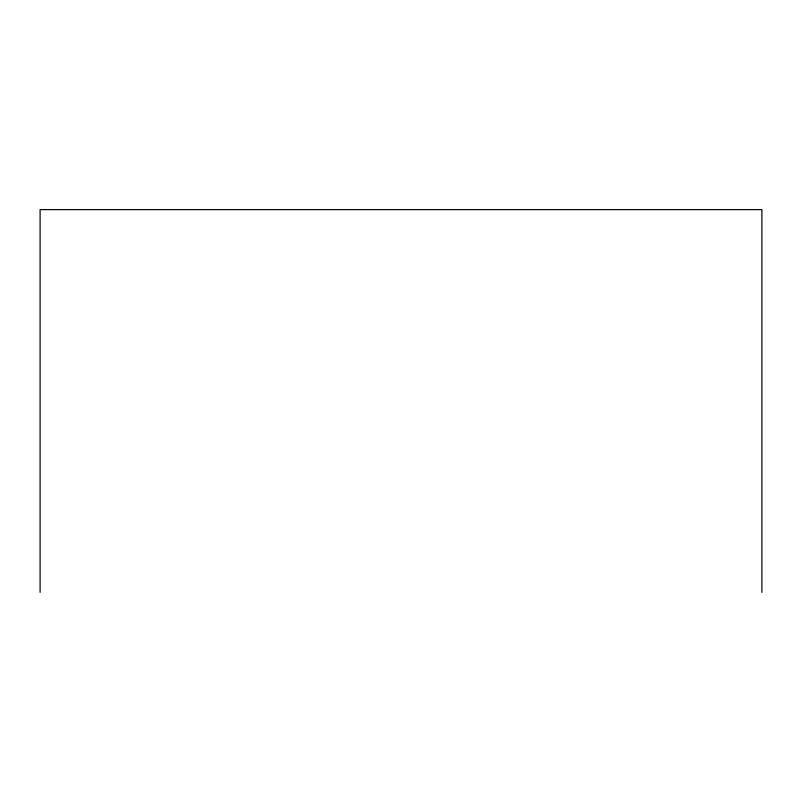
<?xml version="1.0" encoding="UTF-8"?>
<svg xmlns="http://www.w3.org/2000/svg" width="802" height="802" viewBox="0 0 802 802"><rect width="100%" height="100%" fill="white"/><g stroke="black" fill="none" stroke-linecap="round" stroke-linejoin="round"><path stroke-width="1.2" d="M761.9 592.397L761.9 209.603L40.1 209.603L40.1 592.397"/></g></svg>
